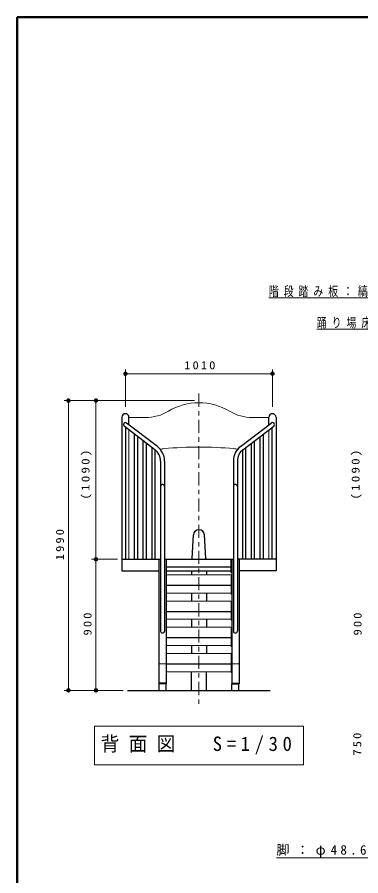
# Model space of a CAD drawing. Units: millimetres on the paper, scale 1:30. Extents: x -365 to 0, y -40 to 257.
# Drawn here: x -365 to -286.3, y 60.4 to 257 of the extents above; entities that cross this region are included whole.
import ezdxf

# ---------------------------------------------------------------- set-up
doc = ezdxf.new("R2010")
doc.units = ezdxf.units.MM
doc.linetypes.add('USER2', pattern=[6, 3, -1, 1, -1])
doc.layers.add('LY_1', color=7, linetype='Continuous', lineweight=13)
doc.styles.add('ＭＳ ゴシック', font='')
doc.styles.get('ＭＳ ゴシック').set_extended_font_data('MS Gothic')

# ---------------------------------------------------------------- blocks, each defined once
blk = doc.blocks.new('filled_dot')
at = {"color": 0, "linetype": 'Continuous', "lineweight": -2, "const_width": 1.25}
blk.add_lwpolyline([(-0.625, 0, 1), (0.625, 0, 1)], format="xyb", close=True, dxfattribs=at)

msp = doc.modelspace()

# ---------------------------------------------------------------- linework, layer by layer
at = {"layer": 'LY_1', "lineweight": 50}
for p, q in [((0, 257), (-365, 257)), ((-365, 257), (-365, 0))]:
    msp.add_line(p, q, dxfattribs=at)
at = {"layer": 'LY_1'}
for p, q in [((-307.373, 192.779), (-265.118, 192.779)), ((-296.389, 185.567), (-254.258, 185.567)), ((-340.217, 167.828), (-340.217, 176.374)), ((-340.217, 175.374), (-306.551, 175.374)), ((-306.551, 167.828), (-306.551, 176.374)), ((-324.384, 169.228), (-354.273, 169.228)), ((-353.273, 102.897), (-353.273, 169.228)), ((-346.956, 132.897), (-346.956, 169.228)), ((-339.407, 165.353), (-335.595, 165.353)), ((-307.361, 165.353), (-311.173, 165.353)), ((-339.412, 132.897), (-339.412, 162.542)), ((-307.356, 132.897), (-307.356, 162.542)), ((-342.051, 132.897), (-347.956, 132.897)), ((-346.956, 102.897), (-346.956, 132.897)), ((-330.784, 129.329), (-330.784, 124.943)), ((-330.784, 129.329), (-315.984, 129.329)), ((-315.984, 129.329), (-315.984, 124.943)), ((-330.884, 127.11), (-330.784, 127.11)), ((-315.884, 127.11), (-315.984, 127.11)), ((-330.884, 124.943), (-330.784, 124.943)), ((-315.984, 125.156), (-330.784, 125.156)), ((-315.884, 124.943), (-315.984, 124.943)), ((-330.784, 123.329), (-330.784, 118.943)), ((-330.784, 123.329), (-315.984, 123.329)), ((-315.984, 123.329), (-315.984, 118.943)), ((-330.884, 121.11), (-330.784, 121.11)), ((-315.884, 121.11), (-315.984, 121.11)), ((-330.884, 118.943), (-330.784, 118.943)), ((-315.984, 119.156), (-330.784, 119.156)), ((-315.884, 118.943), (-315.984, 118.943)), ((-330.784, 117.329), (-330.784, 112.943)), ((-330.784, 117.329), (-315.984, 117.329)), ((-315.984, 117.329), (-315.984, 112.943)), ((-330.884, 115.11), (-330.784, 115.11)), ((-315.884, 115.11), (-315.984, 115.11)), ((-330.884, 112.943), (-330.784, 112.943)), ((-315.984, 113.156), (-330.784, 113.156)), ((-315.884, 112.943), (-315.984, 112.943)), ((-330.784, 111.329), (-330.784, 106.943)), ((-330.784, 111.329), (-315.984, 111.329)), ((-315.984, 111.329), (-315.984, 106.943)), ((-332.551, 108.944), (-330.884, 108.944)), ((-330.884, 109.11), (-330.784, 109.11)), ((-315.884, 109.11), (-315.984, 109.11)), ((-315.884, 108.944), (-314.217, 108.944)), ((-330.884, 106.943), (-330.784, 106.943)), ((-315.984, 107.156), (-330.784, 107.156)), ((-315.884, 106.943), (-315.984, 106.943)), ((-340.717, 102.897), (-354.273, 102.897)), ((-347.284, 94.662), (-347.284, 85.862)), ((-299.484, 94.662), (-347.284, 94.662)), ((-299.484, 85.862), (-299.484, 94.662)), ((-347.284, 85.862), (-299.484, 85.862)), ((-305.659, 64.53), (-272.532, 64.53))]:
    msp.add_line(p, q, dxfattribs=at)
at = {"layer": 'LY_1', "linetype": 'USER2'}
msp.add_line((-323.384, 170.82), (-323.384, 99.002), dxfattribs=at)
at = {"layer": 'LY_1', "lineweight": 25}
for p, q in [((-341.027, 165.42), (-341.027, 132.897)), ((-339.407, 163.679), (-339.407, 165.42)), ((-307.361, 163.679), (-307.361, 165.42)), ((-305.741, 165.42), (-305.741, 132.897)), ((-333.461, 157.992), (-340.495, 163.37)), ((-332.911, 158.713), (-339.945, 164.09)), ((-313.858, 158.713), (-306.824, 164.09)), ((-313.307, 157.992), (-306.273, 163.37)), ((-340.125, 132.897), (-340.125, 163.087)), ((-338.125, 132.897), (-338.125, 161.558)), ((-308.643, 132.897), (-308.643, 161.558)), ((-306.643, 132.897), (-306.643, 163.087)), ((-337.402, 132.897), (-337.402, 161.005)), ((-336.125, 132.897), (-336.125, 160.029)), ((-335.402, 132.897), (-335.402, 159.476)), ((-311.367, 132.897), (-311.367, 159.476)), ((-310.643, 132.897), (-310.643, 160.029)), ((-309.367, 132.897), (-309.367, 161.005)), ((-334.125, 132.897), (-334.125, 158.5)), ((-333.402, 132.897), (-333.402, 157.947)), ((-313.367, 132.897), (-313.367, 157.947)), ((-312.643, 132.897), (-312.643, 158.5)), ((-332.171, 155.381), (-332.171, 116.477)), ((-331.264, 155.381), (-331.264, 116.477)), ((-315.504, 155.381), (-315.504, 116.477)), ((-314.597, 155.381), (-314.597, 116.477)), ((-324.936, 133.097), (-324.652, 138.467)), ((-324.654, 138.422), (-324.654, 138.4)), ((-321.833, 133.097), (-322.116, 138.467)), ((-322.114, 138.422), (-322.114, 138.4)), ((-341.051, 132.897), (-332.171, 132.897)), ((-341.051, 132.897), (-341.051, 130.23)), ((-332.551, 132.897), (-332.551, 104.413)), ((-331.264, 132.897), (-315.504, 132.897)), ((-330.884, 132.897), (-330.884, 104.413)), ((-330.784, 129.897), (-330.784, 132.897)), ((-315.984, 129.897), (-315.984, 132.897)), ((-315.884, 132.897), (-315.884, 104.413)), ((-305.717, 132.897), (-314.597, 132.897)), ((-314.217, 132.897), (-314.217, 104.413)), ((-305.717, 132.897), (-305.717, 130.23)), ((-341.051, 130.23), (-332.551, 130.23)), ((-330.884, 129.897), (-330.784, 129.897)), ((-330.784, 131.156), (-315.984, 131.156)), ((-330.784, 130.23), (-315.984, 130.23)), ((-325.077, 130.23), (-325.077, 129.329)), ((-321.691, 130.23), (-321.691, 129.329)), ((-315.884, 129.897), (-315.984, 129.897)), ((-305.717, 130.23), (-314.217, 130.23)), ((-315.984, 126.897), (-330.784, 126.897)), ((-325.077, 125.156), (-325.077, 123.329)), ((-321.691, 125.156), (-321.691, 123.329)), ((-315.984, 120.897), (-330.784, 120.897)), ((-325.077, 119.156), (-325.077, 117.329)), ((-321.691, 119.156), (-321.691, 117.329)), ((-315.984, 114.897), (-330.784, 114.897)), ((-325.077, 113.156), (-325.077, 111.329)), ((-321.691, 113.156), (-321.691, 111.329)), ((-315.984, 108.897), (-330.784, 108.897)), ((-325.077, 102.897), (-325.077, 107.156)), ((-321.691, 102.897), (-321.691, 107.156)), ((-330.884, 104.563), (-332.551, 104.563)), ((-330.884, 104.413), (-332.551, 104.413)), ((-332.527, 102.897), (-332.527, 104.413)), ((-330.907, 102.897), (-330.907, 104.413)), ((-315.884, 104.563), (-314.217, 104.563)), ((-315.884, 104.413), (-314.217, 104.413)), ((-315.861, 102.897), (-315.861, 104.413)), ((-314.241, 102.897), (-314.241, 104.413)), ((-339.717, 102.897), (-307.051, 102.897))]:
    msp.add_line(p, q, dxfattribs=at)
at = {"layer": 'LY_1'}
for centre, radius, start, end in [((-323.384, 155.193), 13.547, 90, 121.00272), ((-323.384, 155.193), 13.547, 58.99728, 90), ((-335.595, 175.513), 10.16, 270, 301.00272), ((-311.173, 175.513), 10.16, 238.99728, 270), ((-331.022, 154.018), 4.233, 94.92838, 106.7417), ((-323.384, 65.447), 93.133, 90, 94.92838), ((-323.384, 65.447), 93.133, 85.07162, 90), ((-315.747, 154.018), 4.233, 73.2583, 85.07162)]:
    msp.add_arc(centre, radius, start, end, dxfattribs=at)
at = {"layer": 'LY_1', "lineweight": 25}
for centre, radius, start, end in [((-340.217, 165.42), 0.81, 0, 180), ((-306.551, 165.42), 0.81, 0, 180), ((-340.22, 163.73), 0.453, 52.6028, 232.6028), ((-306.548, 163.73), 0.453, 307.3972, 127.3972), ((-335.458, 155.381), 3.287, 0, 52.6028), ((-335.458, 155.381), 4.194, 0, 52.6028), ((-311.311, 155.381), 4.194, 127.3972, 180), ((-311.311, 155.381), 3.287, 127.3972, 180), ((-331.717, 149.563), 0.453, 0, 180), ((-315.051, 149.563), 0.453, 360, 180), ((-323.384, 138.4), 1.27, 90, 176.97971), ((-323.384, 138.4), 1.27, 3.02029, 90), ((-325.147, 133.108), 0.212, 270, 356.97971), ((-321.621, 133.108), 0.212, 183.02029, 270), ((-331.717, 116.477), 0.453, 180, 0), ((-315.051, 116.477), 0.453, 180, 0)]:
    msp.add_arc(centre, radius, start, end, dxfattribs=at)

# ---------------------------------------------------------------- block references
at = {"layer": 'LY_1', "xscale": 0.4, "yscale": 0.4}
msp.add_blockref('filled_dot', (-340.217, 175.374), dxfattribs=at)
for p, rotation in [((-306.551, 175.374), 180), ((-353.273, 169.228), 270), ((-346.956, 169.228), 270), ((-346.956, 132.897), 90), ((-346.956, 132.897), 270), ((-353.273, 102.897), 90), ((-346.956, 102.897), 90)]:
    msp.add_blockref('filled_dot', p, dxfattribs=dict(at, rotation=rotation))

# ---------------------------------------------------------------- texts
at = {"layer": 'LY_1', "style": 'ＭＳ ゴシック'}
for s, insert, char_height, attachment_point in [('\\T1.51;\\W0.75;階段踏み板：縞鋼板\u30002.3ｔ', (-307.373, 192.929), 2.199, 7), ('\\T1.51;\\W0.75;踊り場床板：縞鋼板\u30002.3ｔ', (-296.389, 185.717), 2.199, 7), ('\\T1.33;\\W1.15;1010', (-322.961, 176.374), 1.833, 8), ('\\T1.5;\\W0.95;背面図\u3000S=1/30', (-345.884, 90.262), 3.299, 4), ('\\T1.5;脚：φ48.6×3.2', (-305.659, 64.68), 2.199, 7)]:
    msp.add_mtext(s, dxfattribs=dict(at, insert=insert, char_height=char_height, attachment_point=attachment_point))
at = {"layer": 'LY_1', "char_height": 1.833, "attachment_point": 8, "rotation": 90, "style": 'ＭＳ ゴシック'}
for s, insert in [('\\T1.33;\\W1.2;(1090)', (-347.956, 152.52)), ('\\T1.33;\\W1.2;(1090)', (-286.132, 152.52)), ('\\T1.33;\\W1.15;1990', (-354.273, 136.486)), ('\\T1.33;\\W1.15;900', (-347.956, 118.313)), ('\\T1.33;\\W1.15;900', (-286.132, 118.313)), ('\\T1.33;\\W1.15;750', (-286.206, 90.812))]:
    msp.add_mtext(s, dxfattribs=dict(at, insert=insert))

doc.saveas('drawing.dxf')
